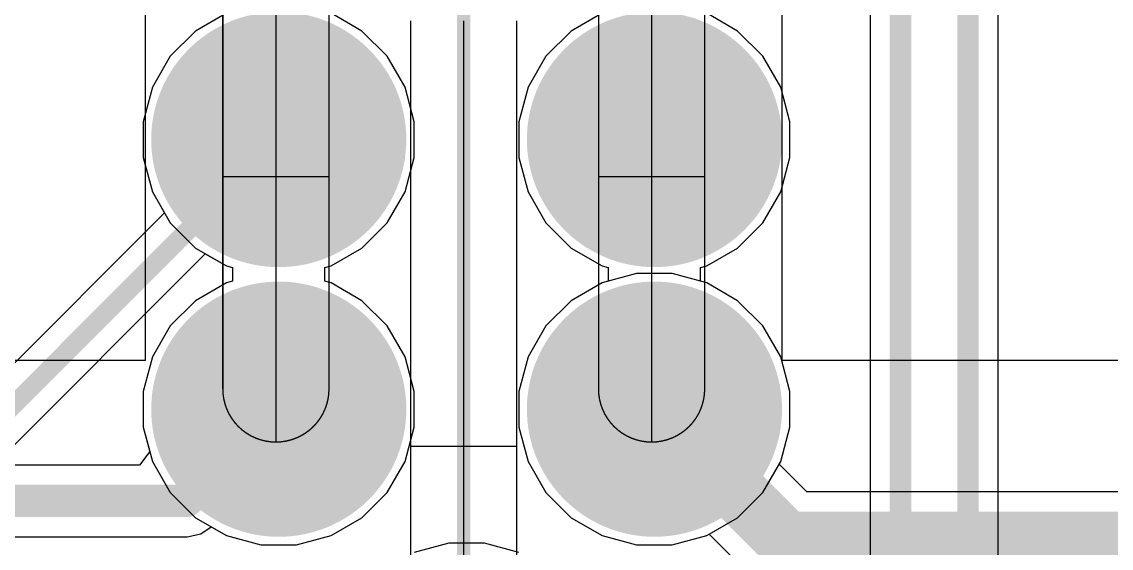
# Model space of a CAD drawing. Header units: inches. Extents: x 90 to 149.8, y 48.7 to 115.2.
# Drawn here: x 114.27 to 124.54, y 87.06 to 92.02 of the extents above; entities that cross this region are included whole.
import ezdxf

# ---------------------------------------------------------------- set-up
doc = ezdxf.new("R2010")
doc.units = ezdxf.units.IN
for name, color, linetype in [('Board_Outline', 56, 'Continuous'), ('Bottom Layer', 5, 'Continuous'), ('Bottom Solder', 6, 'Continuous'), ('Layer 1', 16, 'Continuous'), ('Layer 2', 76, 'Continuous'), ('Mechanical 2', 216, 'Continuous'), ('Multi-Layer', 9, 'Continuous'), ('Pad Holes', 156, 'Continuous'), ('Top Layer', 1, 'Continuous'), ('Top Solder', 216, 'Continuous')]:
    doc.layers.add(name, color=color, linetype=linetype)

msp = doc.modelspace()

# ---------------------------------------------------------------- hatches: boundary and pattern name
at = {"layer": 'Bottom Layer'}
h = msp.add_hatch(color=5, dxfattribs=at)
edge = h.paths.add_edge_path()
edge.add_arc((116.696, 90.907), 1.1, 0, 360)
h = msp.add_hatch(color=5, dxfattribs=at)
edge = h.paths.add_edge_path()
edge.add_arc((120.236, 90.907), 1.1, 0, 360)
h = msp.add_hatch(color=5, dxfattribs=at)
edge = h.paths.add_edge_path()
edge.add_arc((116.696, 88.367), 1.1, 0, 360)
h = msp.add_hatch(color=5, dxfattribs=at)
edge = h.paths.add_edge_path()
edge.add_arc((120.236, 88.367), 1.1, 0, 360)
at = {"layer": 'Bottom Solder'}
h = msp.add_hatch(color=6, dxfattribs=at)
edge = h.paths.add_edge_path()
edge.add_arc((116.696, 90.907), 1.202, 0, 360)
h = msp.add_hatch(color=6, dxfattribs=at)
edge = h.paths.add_edge_path()
edge.add_arc((120.236, 90.907), 1.202, 0, 360)
h = msp.add_hatch(color=6, dxfattribs=at)
edge = h.paths.add_edge_path()
edge.add_arc((116.696, 88.367), 1.202, 0, 360)
h = msp.add_hatch(color=6, dxfattribs=at)
edge = h.paths.add_edge_path()
edge.add_arc((120.236, 88.367), 1.202, 0, 360)
at = {"layer": 'Layer 1'}
h = msp.add_hatch(color=16, dxfattribs=at)
edge = h.paths.add_edge_path()
edge.add_arc((116.696, 90.907), 1.1, 0, 360)
h = msp.add_hatch(color=16, dxfattribs=at)
edge = h.paths.add_edge_path()
edge.add_arc((120.236, 90.907), 1.1, 0, 360)
h = msp.add_hatch(color=16, dxfattribs=at)
edge = h.paths.add_edge_path()
edge.add_arc((116.696, 88.367), 1.1, 0, 360)
h = msp.add_hatch(color=16, dxfattribs=at)
edge = h.paths.add_edge_path()
edge.add_arc((120.236, 88.367), 1.1, 0, 360)
at = {"layer": 'Layer 2'}
h = msp.add_hatch(color=76, dxfattribs=at)
edge = h.paths.add_edge_path()
edge.add_arc((116.696, 90.907), 1.1, 0, 360)
h = msp.add_hatch(color=76, dxfattribs=at)
edge = h.paths.add_edge_path()
edge.add_arc((120.236, 90.907), 1.1, 0, 360)
h = msp.add_hatch(color=76, dxfattribs=at)
edge = h.paths.add_edge_path()
edge.add_arc((116.696, 88.367), 1.1, 0, 360)
h = msp.add_hatch(color=76, dxfattribs=at)
edge = h.paths.add_edge_path()
edge.add_arc((120.236, 88.367), 1.1, 0, 360)
at = {"layer": 'Multi-Layer'}
h = msp.add_hatch(color=9, dxfattribs=at)
edge = h.paths.add_edge_path()
edge.add_arc((116.696, 90.907), 1.1, 0, 360)
h = msp.add_hatch(color=9, dxfattribs=at)
edge = h.paths.add_edge_path()
edge.add_arc((120.236, 90.907), 1.1, 0, 360)
h = msp.add_hatch(color=9, dxfattribs=at)
edge = h.paths.add_edge_path()
edge.add_arc((116.696, 88.367), 1.1, 0, 360)
h = msp.add_hatch(color=9, dxfattribs=at)
edge = h.paths.add_edge_path()
edge.add_arc((120.236, 88.367), 1.1, 0, 360)
at = {"layer": 'Pad Holes'}
h = msp.add_hatch(color=7, dxfattribs=at)
edge = h.paths.add_edge_path()
edge.add_arc((116.696, 90.907), 0.65, 0, 360)
h = msp.add_hatch(color=7, dxfattribs=at)
edge = h.paths.add_edge_path()
edge.add_arc((120.236, 90.907), 0.65, 0, 360)
h = msp.add_hatch(color=7, dxfattribs=at)
edge = h.paths.add_edge_path()
edge.add_arc((116.696, 88.367), 0.65, 0, 360)
h = msp.add_hatch(color=7, dxfattribs=at)
edge = h.paths.add_edge_path()
edge.add_arc((120.236, 88.367), 0.65, 0, 360)
at = {"layer": 'Top Layer'}
h = msp.add_hatch(color=1, dxfattribs=at)
edge = h.paths.add_edge_path()
edge.add_arc((116.696, 90.907), 1.1, 0, 360)
h = msp.add_hatch(color=1, dxfattribs=at)
edge = h.paths.add_edge_path()
edge.add_arc((120.236, 90.907), 1.1, 0, 360)
h = msp.add_hatch(color=1, dxfattribs=at)
edge = h.paths.add_edge_path()
edge.add_arc((116.696, 88.367), 1.1, 0, 360)
h = msp.add_hatch(color=1, dxfattribs=at)
edge = h.paths.add_edge_path()
edge.add_arc((120.236, 88.367), 1.1, 0, 360)
at = {"layer": 'Top Solder'}
h = msp.add_hatch(color=216, dxfattribs=at)
edge = h.paths.add_edge_path()
edge.add_arc((116.696, 90.907), 1.202, 0, 360)
h = msp.add_hatch(color=216, dxfattribs=at)
edge = h.paths.add_edge_path()
edge.add_arc((120.236, 90.907), 1.202, 0, 360)
h = msp.add_hatch(color=216, dxfattribs=at)
edge = h.paths.add_edge_path()
edge.add_arc((116.696, 88.367), 1.202, 0, 360)
h = msp.add_hatch(color=216, dxfattribs=at)
edge = h.paths.add_edge_path()
edge.add_arc((120.236, 88.367), 1.202, 0, 360)

# ---------------------------------------------------------------- linework, layer by layer
at = {"layer": 'Board_Outline'}
msp.add_lwpolyline([(118.439, 73.827, 0.127, 0.127, 0), (118.439, 98.827, 0.127, 0.127, 0)], format="xyseb", dxfattribs=at)
at = {"layer": 'Bottom Layer'}
for p, q in [((116.202, 92.097), (115.911, 91.929)), ((117.48, 91.929), (117.189, 92.097)), ((115.911, 91.929), (115.673, 91.691)), ((117.718, 91.691), (117.48, 91.929)), ((115.673, 91.691), (115.505, 91.4)), ((117.886, 91.4), (117.718, 91.691)), ((115.505, 91.4), (115.418, 91.075)), ((117.973, 91.075), (117.886, 91.4)), ((115.418, 91.075), (115.418, 90.738)), ((117.973, 90.738), (117.973, 91.075)), ((115.418, 90.738), (115.505, 90.413)), ((117.886, 90.413), (117.973, 90.738)), ((115.505, 90.413), (115.619, 90.215)), ((117.718, 90.122), (117.886, 90.413)), ((115.619, 90.215), (111.63, 86.226)), ((117.48, 89.884), (117.718, 90.122)), ((112.097, 85.924), (116.004, 89.83)), ((116.004, 89.83), (116.202, 89.716)), ((117.189, 89.716), (117.48, 89.884)), ((116.202, 89.716), (116.261, 89.7)), ((116.261, 89.7), (116.261, 89.573)), ((117.13, 89.7), (117.189, 89.716)), ((117.13, 89.573), (117.13, 89.7)), ((120.067, 89.644), (119.742, 89.557)), ((120.404, 89.644), (120.067, 89.644)), ((120.729, 89.557), (120.404, 89.644)), ((116.202, 89.557), (115.911, 89.389)), ((116.261, 89.573), (116.202, 89.557)), ((117.189, 89.557), (117.13, 89.573)), ((117.48, 89.389), (117.189, 89.557)), ((119.742, 89.557), (119.451, 89.389)), ((121.02, 89.389), (120.729, 89.557)), ((115.911, 89.389), (115.673, 89.151)), ((117.718, 89.151), (117.48, 89.389)), ((119.451, 89.389), (119.213, 89.151)), ((121.258, 89.151), (121.02, 89.389)), ((115.673, 89.151), (115.505, 88.86)), ((117.886, 88.86), (117.718, 89.151)), ((119.213, 89.151), (119.045, 88.86)), ((121.426, 88.86), (121.258, 89.151)), ((115.505, 88.86), (115.418, 88.535)), ((117.973, 88.535), (117.886, 88.86)), ((119.045, 88.86), (118.958, 88.535)), ((121.513, 88.535), (121.426, 88.86)), ((115.418, 88.535), (115.418, 88.198)), ((117.973, 88.198), (117.973, 88.535)), ((118.958, 88.535), (118.958, 88.198)), ((121.513, 88.198), (121.513, 88.535)), ((115.418, 88.198), (115.505, 87.873)), ((117.886, 87.873), (117.973, 88.198)), ((118.958, 88.198), (119.045, 87.873)), ((121.426, 87.873), (121.513, 88.198)), ((115.505, 87.873), (115.673, 87.582)), ((117.718, 87.582), (117.886, 87.873)), ((119.045, 87.873), (119.213, 87.582)), ((121.258, 87.582), (121.426, 87.873)), ((115.673, 87.582), (115.911, 87.344)), ((117.48, 87.344), (117.718, 87.582)), ((119.213, 87.582), (119.451, 87.344)), ((121.02, 87.344), (121.258, 87.582)), ((115.911, 87.344), (116.202, 87.176)), ((117.189, 87.176), (117.48, 87.344)), ((119.451, 87.344), (119.742, 87.176)), ((120.729, 87.176), (121.02, 87.344)), ((116.202, 87.176), (116.527, 87.089)), ((116.864, 87.089), (117.189, 87.176)), ((119.742, 87.176), (120.067, 87.089)), ((120.404, 87.089), (120.729, 87.176)), ((116.527, 87.089), (116.864, 87.089)), ((118.297, 87.104), (117.972, 87.017)), ((118.634, 87.104), (118.297, 87.104)), ((118.959, 87.017), (118.634, 87.104)), ((120.067, 87.089), (120.404, 87.089))]:
    msp.add_line(p, q, dxfattribs=at)
msp.add_lwpolyline([(111.743, 85.954, 0.178, 0.178, 0), (116.696, 90.907, 0.178, 0.178, 0)], format="xyseb", dxfattribs=at)
msp.add_lwpolyline([(116.651, 90.907, 0.0889, 0.0889, 1), (116.74, 90.907, 0.0889, 0.0889, 1)], format="xyseb", close=True, dxfattribs=at)
at = {"layer": 'Layer 1'}
for p, q in [((123.475, 86.09), (123.475, 96.317)), ((122.27, 95.716), (122.27, 84.855)), ((116.202, 92.097), (115.911, 91.929)), ((117.48, 91.929), (117.189, 92.097)), ((115.911, 91.929), (115.673, 91.691)), ((117.718, 91.691), (117.48, 91.929)), ((115.673, 91.691), (115.505, 91.4)), ((117.886, 91.4), (117.718, 91.691)), ((115.505, 91.4), (115.418, 91.075)), ((117.973, 91.075), (117.886, 91.4)), ((115.418, 91.075), (115.418, 90.738)), ((117.973, 90.738), (117.973, 91.075)), ((115.418, 90.738), (115.505, 90.413)), ((117.886, 90.413), (117.973, 90.738)), ((115.505, 90.413), (115.673, 90.122)), ((117.718, 90.122), (117.886, 90.413)), ((115.673, 90.122), (115.911, 89.884)), ((117.48, 89.884), (117.718, 90.122)), ((115.911, 89.884), (116.202, 89.716)), ((117.189, 89.716), (117.48, 89.884)), ((116.202, 89.716), (116.261, 89.7)), ((116.261, 89.7), (116.261, 89.573)), ((117.13, 89.7), (117.189, 89.716)), ((117.13, 89.573), (117.13, 89.7)), ((120.067, 89.644), (119.742, 89.557)), ((120.404, 89.644), (120.067, 89.644)), ((120.729, 89.557), (120.404, 89.644)), ((116.202, 89.557), (115.911, 89.389)), ((116.261, 89.573), (116.202, 89.557)), ((117.189, 89.557), (117.13, 89.573)), ((117.48, 89.389), (117.189, 89.557)), ((119.742, 89.557), (119.451, 89.389)), ((121.02, 89.389), (120.729, 89.557)), ((115.911, 89.389), (115.673, 89.151)), ((117.718, 89.151), (117.48, 89.389)), ((119.451, 89.389), (119.213, 89.151)), ((121.258, 89.151), (121.02, 89.389)), ((115.673, 89.151), (115.505, 88.86)), ((117.886, 88.86), (117.718, 89.151)), ((119.213, 89.151), (119.045, 88.86)), ((121.426, 88.86), (121.258, 89.151)), ((115.505, 88.86), (115.418, 88.535)), ((117.973, 88.535), (117.886, 88.86)), ((119.045, 88.86), (118.958, 88.535)), ((121.513, 88.535), (121.426, 88.86)), ((115.418, 88.535), (115.418, 88.198)), ((117.973, 88.198), (117.973, 88.535)), ((118.958, 88.535), (118.958, 88.198)), ((121.513, 88.198), (121.513, 88.535)), ((115.418, 88.198), (115.505, 87.873)), ((117.886, 87.873), (117.973, 88.198)), ((118.958, 88.198), (119.045, 87.873)), ((121.426, 87.873), (121.513, 88.198)), ((115.505, 87.873), (115.673, 87.582)), ((117.718, 87.582), (117.886, 87.873)), ((119.045, 87.873), (119.213, 87.582)), ((121.258, 87.582), (121.426, 87.873)), ((115.673, 87.582), (115.911, 87.344)), ((117.48, 87.344), (117.718, 87.582)), ((119.213, 87.582), (119.451, 87.344)), ((121.02, 87.344), (121.258, 87.582)), ((115.911, 87.344), (116.202, 87.176)), ((117.189, 87.176), (117.48, 87.344)), ((119.451, 87.344), (119.742, 87.176)), ((120.729, 87.176), (121.02, 87.344)), ((116.202, 87.176), (116.527, 87.089)), ((116.864, 87.089), (117.189, 87.176)), ((119.742, 87.176), (120.067, 87.089)), ((120.404, 87.089), (120.729, 87.176)), ((116.527, 87.089), (116.864, 87.089)), ((118.297, 87.104), (117.972, 87.017)), ((118.634, 87.104), (118.297, 87.104)), ((118.959, 87.017), (118.634, 87.104)), ((120.067, 87.089), (120.404, 87.089))]:
    msp.add_line(p, q, dxfattribs=at)
for points in [[(123.19, 85.7, 0.203, 0.203, 0), (123.19, 96.317, 0.203, 0.203, 0)], [(122.555, 84.467, 0.203, 0.203, 0), (122.555, 95.834, 0.203, 0.203, 0)]]:
    msp.add_lwpolyline(points, format="xyseb", dxfattribs=at)
at = {"layer": 'Layer 2'}
for p, q in [((116.202, 92.097), (115.911, 91.929)), ((117.48, 91.929), (117.189, 92.097)), ((119.742, 92.097), (119.451, 91.929)), ((121.02, 91.929), (120.729, 92.097)), ((115.911, 91.929), (115.673, 91.691)), ((117.718, 91.691), (117.48, 91.929)), ((119.451, 91.929), (119.213, 91.691)), ((121.258, 91.691), (121.02, 91.929)), ((115.673, 91.691), (115.505, 91.4)), ((117.886, 91.4), (117.718, 91.691)), ((119.213, 91.691), (119.045, 91.4)), ((121.426, 91.4), (121.258, 91.691)), ((115.505, 91.4), (115.418, 91.075)), ((117.973, 91.075), (117.886, 91.4)), ((119.045, 91.4), (118.958, 91.075)), ((121.513, 91.075), (121.426, 91.4)), ((115.418, 91.075), (115.418, 90.738)), ((117.973, 90.738), (117.973, 91.075)), ((118.958, 91.075), (118.958, 90.738)), ((121.513, 90.738), (121.513, 91.075)), ((115.418, 90.738), (115.505, 90.413)), ((117.886, 90.413), (117.973, 90.738)), ((118.958, 90.738), (119.045, 90.413)), ((121.426, 90.413), (121.513, 90.738)), ((115.505, 90.413), (115.673, 90.122)), ((117.718, 90.122), (117.886, 90.413)), ((119.045, 90.413), (119.213, 90.122)), ((121.258, 90.122), (121.426, 90.413)), ((115.673, 90.122), (115.911, 89.884)), ((117.48, 89.884), (117.718, 90.122)), ((119.213, 90.122), (119.451, 89.884)), ((121.02, 89.884), (121.258, 90.122)), ((115.911, 89.884), (116.202, 89.716)), ((117.189, 89.716), (117.48, 89.884)), ((119.451, 89.884), (119.742, 89.716)), ((120.729, 89.716), (121.02, 89.884)), ((116.202, 89.716), (116.261, 89.7)), ((116.261, 89.7), (116.261, 89.573)), ((117.13, 89.7), (117.189, 89.716)), ((117.13, 89.573), (117.13, 89.7)), ((119.742, 89.716), (119.801, 89.7)), ((119.801, 89.7), (119.801, 89.573)), ((120.67, 89.7), (120.729, 89.716)), ((120.67, 89.573), (120.67, 89.7)), ((116.202, 89.557), (115.911, 89.389)), ((116.261, 89.573), (116.202, 89.557)), ((117.189, 89.557), (117.13, 89.573)), ((117.48, 89.389), (117.189, 89.557)), ((119.742, 89.557), (119.451, 89.389)), ((119.801, 89.573), (119.742, 89.557)), ((120.729, 89.557), (120.67, 89.573)), ((121.02, 89.389), (120.729, 89.557)), ((115.911, 89.389), (115.673, 89.151)), ((117.718, 89.151), (117.48, 89.389)), ((119.451, 89.389), (119.213, 89.151)), ((121.258, 89.151), (121.02, 89.389)), ((115.673, 89.151), (115.505, 88.86)), ((117.886, 88.86), (117.718, 89.151)), ((119.213, 89.151), (119.045, 88.86)), ((121.426, 88.86), (121.258, 89.151)), ((115.505, 88.86), (115.418, 88.535)), ((117.973, 88.535), (117.886, 88.86)), ((119.045, 88.86), (118.958, 88.535)), ((121.513, 88.535), (121.426, 88.86)), ((115.418, 88.535), (115.418, 88.198)), ((117.973, 88.198), (117.973, 88.535)), ((118.958, 88.535), (118.958, 88.198)), ((121.513, 88.198), (121.513, 88.535)), ((115.418, 88.198), (115.505, 87.873)), ((117.886, 87.873), (117.973, 88.198)), ((118.958, 88.198), (119.045, 87.873)), ((121.426, 87.873), (121.513, 88.198)), ((115.505, 87.873), (115.673, 87.582)), ((117.718, 87.582), (117.886, 87.873)), ((119.045, 87.873), (119.213, 87.582)), ((121.258, 87.582), (121.426, 87.873)), ((115.673, 87.582), (115.911, 87.344)), ((117.48, 87.344), (117.718, 87.582)), ((119.213, 87.582), (119.451, 87.344)), ((121.02, 87.344), (121.258, 87.582)), ((115.911, 87.344), (116.202, 87.176)), ((117.189, 87.176), (117.48, 87.344)), ((119.451, 87.344), (119.742, 87.176)), ((120.729, 87.176), (121.02, 87.344)), ((116.202, 87.176), (116.527, 87.089)), ((116.864, 87.089), (117.189, 87.176)), ((119.742, 87.176), (120.067, 87.089)), ((120.404, 87.089), (120.729, 87.176)), ((116.527, 87.089), (116.864, 87.089)), ((118.297, 87.104), (117.972, 87.017)), ((118.634, 87.104), (118.297, 87.104)), ((118.959, 87.017), (118.634, 87.104)), ((120.067, 87.089), (120.404, 87.089))]:
    msp.add_line(p, q, dxfattribs=at)
at = {"layer": 'Mechanical 2'}
for points in [[(115.439, 88.827, 0.0127, 0.0127, 0), (115.439, 93.327, 0.0127, 0.0127, 0)], [(116.169, 88.557, 0.0127, 0.0127, 0), (116.169, 93.327, 0.0127, 0.0127, 0)], [(116.669, 88.057, 0.0127, 0.0127, 0), (116.669, 93.327, 0.0127, 0.0127, 0)], [(117.169, 88.557, 0.0127, 0.0127, 0), (117.169, 93.327, 0.0127, 0.0127, 0)], [(119.709, 88.557, 0.0127, 0.0127, 0), (119.709, 93.327, 0.0127, 0.0127, 0)], [(120.209, 88.057, 0.0127, 0.0127, 0), (120.209, 93.327, 0.0127, 0.0127, 0)], [(120.709, 88.557, 0.0127, 0.0127, 0), (120.709, 93.327, 0.0127, 0.0127, 0)], [(121.439, 88.827, 0.0127, 0.0127, 0), (121.439, 93.327, 0.0127, 0.0127, 0)], [(117.939, 86.017, 0.0127, 0.0127, 0), (117.939, 92.027, 0.0127, 0.0127, 0)], [(118.439, 85.517, 0.0127, 0.0127, 0), (118.439, 92.027, 0.0127, 0.0127, 0)], [(118.939, 86.017, 0.0127, 0.0127, 0), (118.939, 92.027, 0.0127, 0.0127, 0)], [(116.169, 90.557, 0.0127, 0.0127, 0), (117.169, 90.557, 0.0127, 0.0127, 0)], [(119.709, 90.557, 0.0127, 0.0127, 0), (120.709, 90.557, 0.0127, 0.0127, 0)], [(108.689, 88.827, 0.0127, 0.0127, 0), (115.439, 88.827, 0.0127, 0.0127, 0)], [(121.439, 88.827, 0.0127, 0.0127, 0), (128.189, 88.827, 0.0127, 0.0127, 0)], [(117.169, 88.557, 0.0127, 0.0127, -1), (116.169, 88.557, 0.0127, 0.0127, 0)], [(120.709, 88.557, 0.0127, 0.0127, -1), (119.709, 88.557, 0.0127, 0.0127, 0)], [(117.939, 88.017, 0.0127, 0.0127, 0), (118.939, 88.017, 0.0127, 0.0127, 0)]]:
    msp.add_lwpolyline(points, format="xyseb", dxfattribs=at)
for points in [[(116.166, 90.557, 0.00635, 0.00635, 1), (116.172, 90.557, 0.00635, 0.00635, 1)], [(117.166, 90.557, 0.00635, 0.00635, 1), (117.172, 90.557, 0.00635, 0.00635, 1)], [(119.706, 90.557, 0.00635, 0.00635, 1), (119.712, 90.557, 0.00635, 0.00635, 1)], [(120.706, 90.557, 0.00635, 0.00635, 1), (120.712, 90.557, 0.00635, 0.00635, 1)], [(115.436, 88.827, 0.00635, 0.00635, 1), (115.442, 88.827, 0.00635, 0.00635, 1)], [(115.436, 88.827, 0.00635, 0.00635, 1), (115.442, 88.827, 0.00635, 0.00635, 1)], [(121.436, 88.827, 0.00635, 0.00635, 1), (121.442, 88.827, 0.00635, 0.00635, 1)], [(121.436, 88.827, 0.00635, 0.00635, 1), (121.442, 88.827, 0.00635, 0.00635, 1)], [(116.166, 88.557, 0.00635, 0.00635, 1), (116.172, 88.557, 0.00635, 0.00635, 1)], [(116.166, 88.557, 0.00635, 0.00635, 1), (116.172, 88.557, 0.00635, 0.00635, 1)], [(117.166, 88.557, 0.00635, 0.00635, 1), (117.172, 88.557, 0.00635, 0.00635, 1)], [(117.166, 88.557, 0.00635, 0.00635, 1), (117.172, 88.557, 0.00635, 0.00635, 1)], [(119.706, 88.557, 0.00635, 0.00635, 1), (119.712, 88.557, 0.00635, 0.00635, 1)], [(119.706, 88.557, 0.00635, 0.00635, 1), (119.712, 88.557, 0.00635, 0.00635, 1)], [(120.706, 88.557, 0.00635, 0.00635, 1), (120.712, 88.557, 0.00635, 0.00635, 1)], [(120.706, 88.557, 0.00635, 0.00635, 1), (120.712, 88.557, 0.00635, 0.00635, 1)], [(116.666, 88.057, 0.00635, 0.00635, 1), (116.672, 88.057, 0.00635, 0.00635, 1)], [(117.936, 88.017, 0.00635, 0.00635, 1), (117.942, 88.017, 0.00635, 0.00635, 1)], [(118.936, 88.017, 0.00635, 0.00635, 1), (118.942, 88.017, 0.00635, 0.00635, 1)], [(120.206, 88.057, 0.00635, 0.00635, 1), (120.212, 88.057, 0.00635, 0.00635, 1)]]:
    msp.add_lwpolyline(points, format="xyseb", close=True, dxfattribs=at)
at = {"layer": 'Top Layer'}
for p, q in [((116.202, 92.097), (115.911, 91.929)), ((117.48, 91.929), (117.189, 92.097)), ((115.911, 91.929), (115.673, 91.691)), ((117.718, 91.691), (117.48, 91.929)), ((115.673, 91.691), (115.505, 91.4)), ((117.886, 91.4), (117.718, 91.691)), ((115.505, 91.4), (115.418, 91.075)), ((117.973, 91.075), (117.886, 91.4)), ((115.418, 91.075), (115.418, 90.738)), ((117.973, 90.738), (117.973, 91.075)), ((115.418, 90.738), (115.505, 90.413)), ((117.886, 90.413), (117.973, 90.738)), ((115.505, 90.413), (115.673, 90.122)), ((117.718, 90.122), (117.886, 90.413)), ((115.673, 90.122), (115.911, 89.884)), ((117.48, 89.884), (117.718, 90.122)), ((115.911, 89.884), (116.202, 89.716)), ((117.189, 89.716), (117.48, 89.884)), ((116.202, 89.716), (116.261, 89.7)), ((116.261, 89.7), (116.261, 89.573)), ((117.13, 89.7), (117.189, 89.716)), ((117.13, 89.573), (117.13, 89.7)), ((120.067, 89.644), (119.742, 89.557)), ((120.404, 89.644), (120.067, 89.644)), ((120.729, 89.557), (120.404, 89.644)), ((116.202, 89.557), (115.911, 89.389)), ((116.261, 89.573), (116.202, 89.557)), ((117.189, 89.557), (117.13, 89.573)), ((117.48, 89.389), (117.189, 89.557)), ((119.742, 89.557), (119.451, 89.389)), ((121.02, 89.389), (120.729, 89.557)), ((115.911, 89.389), (115.673, 89.151)), ((117.718, 89.151), (117.48, 89.389)), ((119.451, 89.389), (119.213, 89.151)), ((121.258, 89.151), (121.02, 89.389)), ((115.673, 89.151), (115.505, 88.86)), ((117.886, 88.86), (117.718, 89.151)), ((119.213, 89.151), (119.045, 88.86)), ((121.426, 88.86), (121.258, 89.151)), ((115.505, 88.86), (115.418, 88.535)), ((117.973, 88.535), (117.886, 88.86)), ((119.045, 88.86), (118.958, 88.535)), ((121.513, 88.535), (121.426, 88.86)), ((115.418, 88.535), (115.418, 88.198)), ((117.973, 88.198), (117.973, 88.535)), ((118.958, 88.535), (118.958, 88.198)), ((121.513, 88.198), (121.513, 88.535)), ((115.418, 88.198), (115.48, 87.967)), ((117.886, 87.873), (117.973, 88.198)), ((118.958, 88.198), (119.045, 87.873)), ((121.426, 87.873), (121.513, 88.198)), ((115.48, 87.967), (115.383, 87.84)), ((117.718, 87.582), (117.886, 87.873)), ((119.045, 87.873), (119.213, 87.582)), ((121.412, 87.849), (121.426, 87.873)), ((115.383, 87.84), (109.042, 87.84)), ((121.673, 87.588), (121.412, 87.849)), ((117.48, 87.344), (117.718, 87.582)), ((119.213, 87.582), (119.451, 87.344)), ((126.426, 87.588), (121.673, 87.588)), ((115.961, 87.192), (116.06, 87.258)), ((116.06, 87.258), (116.202, 87.176)), ((117.189, 87.176), (117.48, 87.344)), ((119.451, 87.344), (119.742, 87.176)), ((108.903, 87.166), (115.832, 87.166)), ((115.832, 87.166), (115.961, 87.192)), ((116.202, 87.176), (116.527, 87.089)), ((116.864, 87.089), (117.189, 87.176)), ((119.742, 87.176), (120.067, 87.089)), ((120.404, 87.089), (120.729, 87.176)), ((120.729, 87.176), (120.753, 87.19)), ((120.753, 87.19), (121.151, 86.792)), ((116.527, 87.089), (116.864, 87.089)), ((118.297, 87.104), (117.972, 87.017)), ((118.634, 87.104), (118.297, 87.104)), ((118.959, 87.017), (118.634, 87.104)), ((120.067, 87.089), (120.404, 87.089))]:
    msp.add_line(p, q, dxfattribs=at)
for points in [[(120.236, 88.367, 0.559, 0.559, 0), (121.48, 87.122, 0.559, 0.559, 0)], [(115.832, 87.503, 0.305, 0.305, 0), (116.696, 88.367, 0.305, 0.305, 0)], [(108.903, 87.503, 0.305, 0.305, 0), (115.832, 87.503, 0.305, 0.305, 0)], [(121.48, 87.122, 0.559, 0.559, 0), (126.619, 87.122, 0.559, 0.559, 0)]]:
    msp.add_lwpolyline(points, format="xyseb", dxfattribs=at)
for points in [[(120.096, 88.367, 0.279, 0.279, 1), (120.375, 88.367, 0.279, 0.279, 1)], [(116.619, 88.367, 0.152, 0.152, 1), (116.772, 88.367, 0.152, 0.152, 1)], [(115.756, 87.503, 0.152, 0.152, 1), (115.908, 87.503, 0.152, 0.152, 1)], [(115.756, 87.503, 0.152, 0.152, 1), (115.908, 87.503, 0.152, 0.152, 1)], [(121.34, 87.122, 0.279, 0.279, 1), (121.62, 87.122, 0.279, 0.279, 1)], [(121.34, 87.122, 0.279, 0.279, 1), (121.62, 87.122, 0.279, 0.279, 1)]]:
    msp.add_lwpolyline(points, format="xyseb", close=True, dxfattribs=at)

doc.saveas('drawing.dxf')
